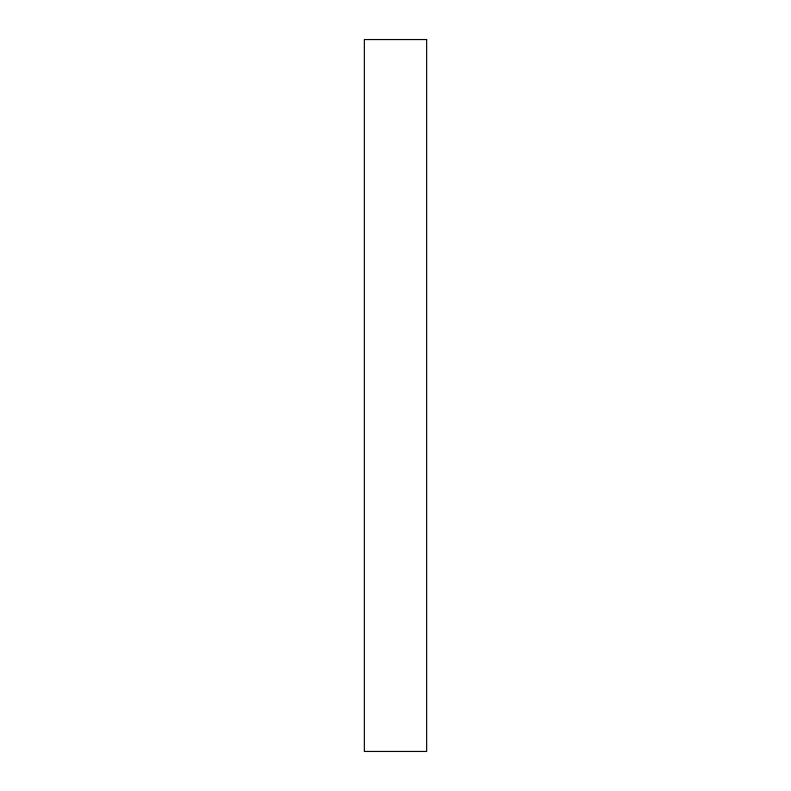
<?xml version="1.0" encoding="UTF-8"?>
<svg xmlns="http://www.w3.org/2000/svg" width="791" height="791" viewBox="0 0 791 791"><rect width="100%" height="100%" fill="white"/><g stroke="black" fill="none" stroke-linecap="round" stroke-linejoin="round"><path stroke-width="1.19" d="M426.646 39.55L364.354 39.55L364.354 751.45L426.646 751.45L426.646 39.55"/></g></svg>
